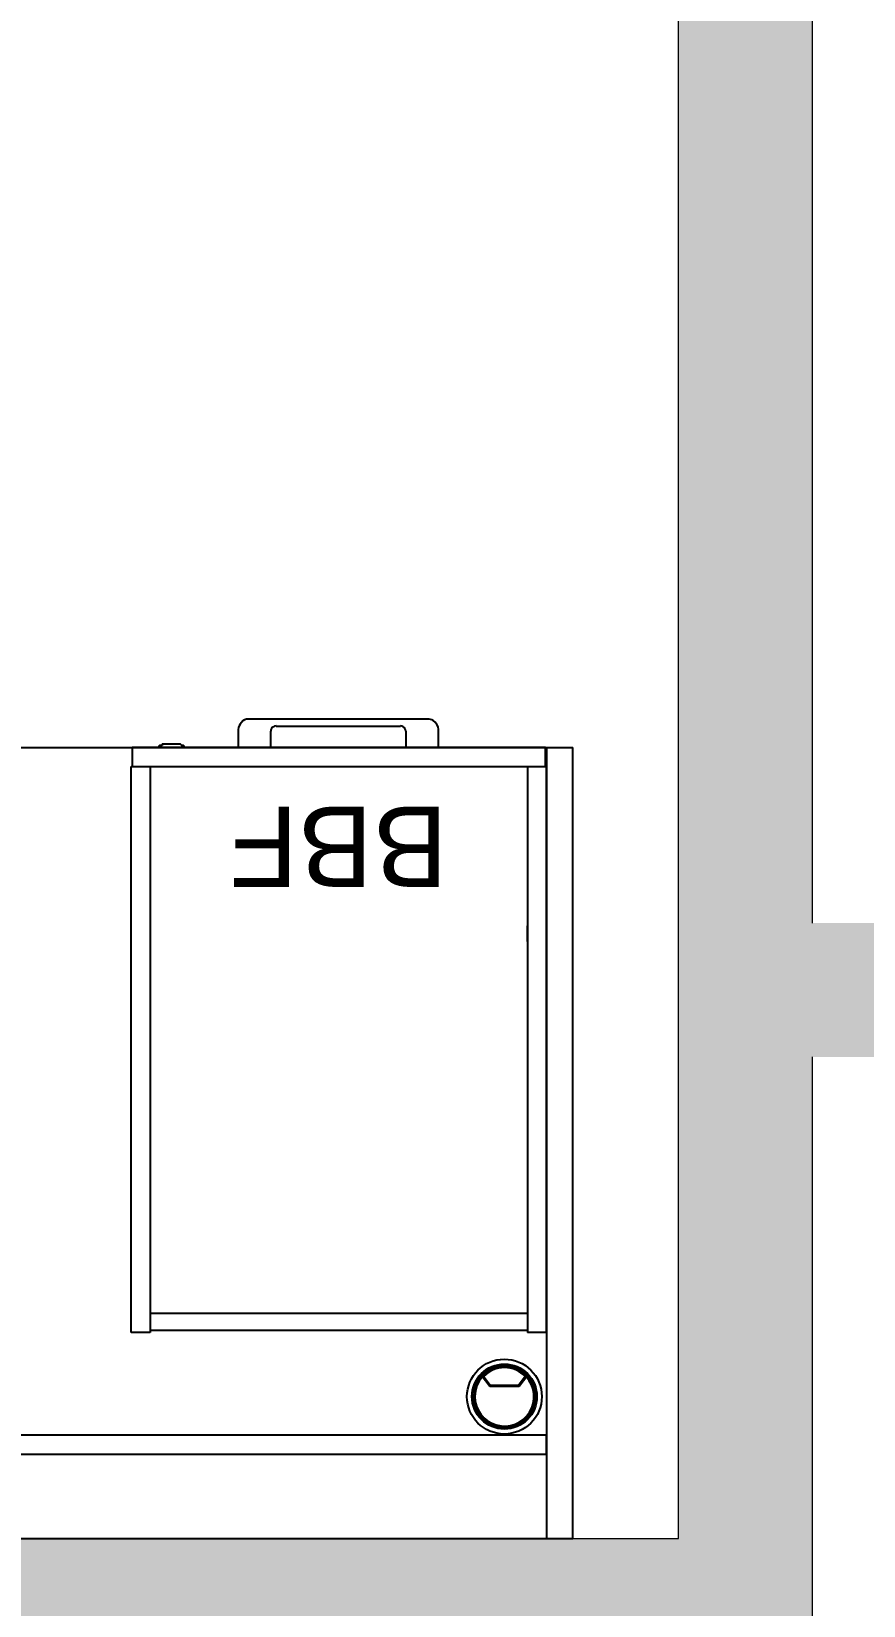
# Model space of a CAD drawing. Header units: inches. Extents: x 14 to 610, y 9 to 600.
# Drawn here: x 479.3 to 510.4, y 204.9 to 263.7 of the extents above; entities that cross this region are included whole.
import ezdxf
from ezdxf.enums import TextEntityAlignment as Align

# ---------------------------------------------------------------- set-up
doc = ezdxf.new("R2010")
doc.units = ezdxf.units.IN
doc.header["$MEASUREMENT"] = 0
doc.layers.add('A-FURN', color=7, linetype='Continuous')
doc.layers.add('WALLS', color=30, linetype='Continuous')
doc.styles.get("Standard").update_dxf_attribs({"font": 'arial.ttf'})

# ---------------------------------------------------------------- blocks, each defined once
blk = doc.blocks.new('P_5CLBBF22HW')
at = {"layer": 'A-FURN', "color": 5}
for p, q in [((-15.512, 21.85), (-14.803, 21.85)), ((-15.512, 21.85), (-15.512, 0.709)), ((-14.803, 0.709), (-14.803, 21.85)), ((-14.803, 21.772), (-0.709, 21.772)), ((-0.709, 21.85), (0, 21.85)), ((-0.709, 0.709), (-0.709, 21.85)), ((0, 21.85), (0, 0.709)), ((-14.803, 21.142), (-0.709, 21.142)), ((-14.803, 7.244), (-14.803, 6.654)), ((0, 0.709), (-15.512, 0.709)), ((-15.472, 0.709), (-15.472, 0)), ((-0.039, 0), (-0.039, 0.709)), ((-15.472, 0), (-0.039, 0)), ((-11.476, 0), (-11.476, -0.669)), ((-10.256, -0.608), (-10.256, 0)), ((-5.217, 0), (-5.217, -0.608)), ((-3.996, -0.669), (-3.996, 0)), ((-1.925, -0.079), (-1.865, -0.079)), ((-1.865, -0.106), (-1.865, -0.079)), ((-1.849, -0.122), (-1.172, -0.122)), ((-1.156, -0.079), (-1.098, -0.079)), ((-1.156, -0.106), (-1.156, -0.079)), ((-11.083, -1.063), (-4.39, -1.063)), ((-5.413, -0.804), (-10.059, -0.804))]:
    blk.add_line(p, q, dxfattribs=at)
blk.add_lwpolyline([(-2.004, 0), (-1.02, 0)], dxfattribs=at)
for centre, radius, start, end in [((-1.925, 0), 0.0787, 180, 270), ((-1.098, 0), 0.0787, 270, 0), ((-1.849, -0.106), 0.0157, 180, 270), ((-1.172, -0.106), 0.0157, 270, 0), ((-11.083, -0.669), 0.394, 180, 240), ((-11.083, -0.669), 0.394, 240, 270), ((-10.059, -0.608), 0.197, 180, 240), ((-10.059, -0.608), 0.197, 240, 270), ((-5.413, -0.608), 0.197, 270, 300), ((-5.413, -0.608), 0.197, 300, 360), ((-4.39, -0.711), 0.352, 270, 319.79218), ((-4.55, -0.576), 0.561, 319.79218, 350.41564)]:
    blk.add_arc(centre, radius, start, end, dxfattribs=at)
blk.add_text('BBF', height=3, dxfattribs=at).set_placement((-7.756, 3.709), align=Align.MIDDLE_CENTER)
blk.add_attdef('CAPTG', text='', height=2.5, dxfattribs=at).set_placement((-7135.046, 881.853, -0.512), align=Align.CENTER)
at = {"layer": 'A-FURN', "color": 5, "flags": 1}
for tag in ['CAPPN', 'CAPPD', 'CAPMG', 'CAPMC', 'CAPGC', 'CAPALIAS1', 'CAPALIAS2', 'CAPALIAS3', 'CAPBLDG', 'CAPFLOOR', 'CAPDEPT', 'CAPPERSON', 'CAPPL', 'CAPQT', 'CAPDH']:
    blk.add_attdef(tag, (0, 0), '', height=0.001, dxfattribs=at)
blk = doc.blocks.new('P_5CLDS6630HW')
at = {"layer": 'A-FURN', "color": 5}
for p, q in [((0, 0), (0, -29.546)), ((65.732, 0), (0, 0)), ((0.984, -29.546), (0.984, 0)), ((64.748, -3.15), (0.984, -3.15)), ((0.984, -3.15), (0.984, -3.858)), ((0.984, -3.858), (64.748, -3.858)), ((1.722, -6.059), (2.002, -5.679)), ((1.773, -6.056), (2.022, -5.719)), ((2.002, -5.679), (3.104, -5.679)), ((2.022, -5.719), (3.084, -5.719)), ((3.084, -5.719), (3.333, -6.056)), ((3.104, -5.679), (3.384, -6.059)), ((65.732, -29.546), (0, -29.546))]:
    blk.add_line(p, q, dxfattribs=at)
for radius in [1.398, 1.215, 1.201, 1.181]:
    blk.add_circle((2.553, -5.305), radius, dxfattribs=at)
for radius, start, end in [(1.122, 317.78877, 222.21123), (1.102, 0, 222.00477), (1.102, 317.99523, 0), (1.122, 222.21123, 317.78877), (1.102, 222.00477, 317.99523), (1.083, 223.91156, 316.08844)]:
    blk.add_arc((2.553, -5.305), radius, start, end, dxfattribs=at)
blk.add_attdef('CAPTG', text='', height=2.5, dxfattribs=at).set_placement((-7101.347, 217.379, -0.512), align=Align.CENTER)
at = {"layer": 'A-FURN', "color": 5, "flags": 1}
for tag in ['CAPPN', 'CAPPD', 'CAPMG', 'CAPMC', 'CAPGC', 'CAPALIAS1', 'CAPALIAS2', 'CAPALIAS3', 'CAPBLDG', 'CAPFLOOR', 'CAPDEPT', 'CAPPERSON', 'CAPPL', 'CAPQT', 'CAPDH']:
    blk.add_attdef(tag, (0, 0), '', height=0.001, dxfattribs=at)

msp = doc.modelspace()

# ---------------------------------------------------------------- linework, layer by layer
at = {"layer": 'WALLS', "lineweight": 18}
for points in [[(508.4989, 579.30071), (508.4989, 230.4292)], [(254.52994, 202.43951), (254.52994, 211.4362), (259.5281, 211.4362), (259.5281, 207.43767), (324.50417, 207.43767), (324.50417, 248.42258), (259.5281, 248.42258), (259.5281, 243.42442), (254.52994, 243.42442), (254.52994, 253.42073), (329.50233, 253.42073), (329.50233, 207.43767), (503.50074, 207.43767), (503.50074, 371.37729), (417.53241, 371.37729), (417.53241, 376.37545), (503.50074, 376.37545), (503.50074, 432.35483)], [(508.4989, 225.43104), (508.4989, 81.48406)]]:
    msp.add_lwpolyline(points, dxfattribs=at)
at = {"layer": 'WALLS', "transparency": 33554559}
for points in [[(508.4989, 371.37729), (503.50074, 371.37729), (508.4989, 230.4292)], [(503.50074, 371.37729), (508.4989, 230.4292), (503.50074, 230.4292)], [(567.47718, 230.4292), (503.50074, 230.4292), (567.47718, 225.43104)], [(503.50074, 230.4292), (567.47718, 225.43104), (503.50074, 225.43104)], [(508.4989, 225.43104), (503.50074, 225.43104), (508.4989, 207.43767)], [(503.50074, 225.43104), (508.4989, 207.43767), (503.50074, 207.43767)], [(508.4989, 207.43767), (254.52994, 207.43767), (508.4989, 202.43951)], [(254.52994, 207.43767), (508.4989, 202.43951), (254.52994, 202.43951)]]:
    msp.add_solid(points, dxfattribs=at)

# ---------------------------------------------------------------- block references
at = {"layer": 'A-FURN', "rotation": 180}
for name, p in [('P_5CLBBF22HW', (483.06075, 236.98392)), ('P_5CLDS6630HW', (499.55682, 207.43767))]:
    msp.add_blockref(name, p, dxfattribs=at)

doc.saveas('drawing.dxf')
